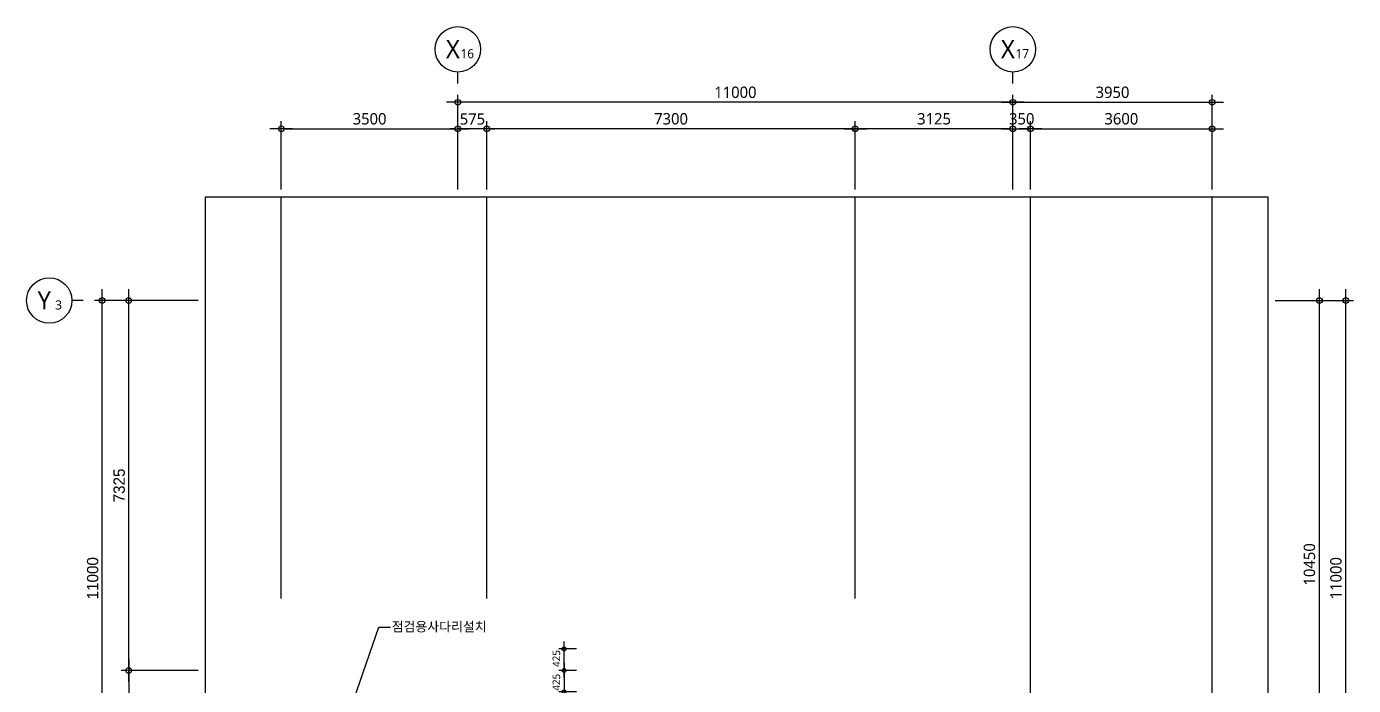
# Model space of a CAD drawing. Header units: millimetres. Extents: x 81033 to 452328, y -17390 to 42241.
# Drawn here: x 81033 to 107332, y 25952 to 39000 of the extents above; entities that cross this region are included whole.
import ezdxf
from ezdxf.enums import TextEntityAlignment as Align

# ---------------------------------------------------------------- set-up
doc = ezdxf.new("R2010")
doc.units = ezdxf.units.MM
doc.header["$LTSCALE"] = 100
doc.header["$MEASUREMENT"] = 0
doc.header["$PDSIZE"] = -10
doc.linetypes.add('CEN', pattern=[62, 60, -1, 0, -1])
doc.layers.get('0').update_dxf_attribs({"linetype": 'CONTINUOUS'})
doc.layers.get('Defpoints').update_dxf_attribs({"color": 171, "linetype": 'CONTINUOUS'})
for name, color, linetype in [('CEN(ST)', 1, 'CEN'), ('NDIM', 7, 'CONTINUOUS'), ('SYM(AXIS)', 7, 'CONTINUOUS'), ('TEXT(AXIS)', 2, 'CONTINUOUS'), ('TEXT(노트)', 7, 'CONTINUOUS')]:
    doc.layers.add(name, color=color, linetype=linetype)
doc.styles.add('CGS', font='cgse', dxfattribs={"bigfont": 'cgs'})
doc.styles.add('나눔바른고딕', font='NanumBarunGothic.ttf')
doc.dimstyles.new('NDIM 1200', dxfattribs={"dimscale": 75, "dimtxt": 3, "dimasz": 1, "dimexe": 2, "dimexo": 2, "dimgap": 1, "dimtad": 1, "dimdec": 0, "dimdsep": 46, "dimtxsty": 'CGS', "dimblk": 'DOT0', "dimcen": 1, "dimdle": 8, "dimclrd": 256, "dimclre": 256, "dimclrt": 256, "dimadec": 0, "dimazin": 0, "dimtfac": 1, "dimtdec": 0, "dimtix": 1, "dimtmove": 2, "dimatfit": 3, "dimldrblk": 'DOT0', "dimfxl": 1, "dimtolj": 1, "dimtzin": 0, "dimlwd": -1, "dimlwe": -1, "dimarcsym": 0})

# ---------------------------------------------------------------- blocks, each defined once
blk = doc.blocks.new('DOT0')
blk.add_line((-3, 0), (3, 0))
at = {"color": 6}
blk.add_circle((0, 0), 0.75, dxfattribs=at)
blk = doc.blocks.new('*D84')
at = {"layer": 'Defpoints', "color": 0, "ltscale": 0.4, "transparency": 16777216}
for p in [(82533, 33575), (84582, 33575), (84582, 22575)]:
    blk.add_point(p, dxfattribs=at)
at = {"layer": 'NDIM', "ltscale": 0.4, "transparency": 16777216}
for p, q in [((84432, 33575), (82383, 33575)), ((82533, 22650), (82533, 33500)), ((84432, 22575), (82383, 22575))]:
    blk.add_line(p, q, dxfattribs=at)
at = {"layer": 'NDIM', "ltscale": 0.4, "transparency": 16777216, "xscale": 75, "yscale": 75, "zscale": 75}
for p, rotation in [((82533, 33575), 90), ((82533, 22575), 270)]:
    blk.add_blockref('DOT0', p, dxfattribs=dict(at, rotation=rotation))
at = {"layer": 'NDIM', "ltscale": 0.4, "transparency": 16777216, "insert": (82345, 28075), "char_height": 225, "attachment_point": 5, "rotation": 90, "style": 'CGS'}
blk.add_mtext('\\A1;11000', dxfattribs=at)
blk = doc.blocks.new('A$C2F20087E')
at = {"layer": 'SYM(AXIS)'}
blk.add_line((600, 0), (600, 300), dxfattribs=at)
blk.add_circle((600, 900), 600, dxfattribs=at)
blk = doc.blocks.new('*D89')
at = {"layer": 'Defpoints', "color": 0, "ltscale": 0.4, "transparency": 16777216}
for p in [(84582, 26250), (83058, 22575), (84582, 22575)]:
    blk.add_point(p, dxfattribs=at)
at = {"layer": 'NDIM', "ltscale": 0.4, "transparency": 16777216}
for p, q in [((84432, 26250), (82908, 26250)), ((83058, 26175), (83058, 22650)), ((84432, 22575), (82908, 22575))]:
    blk.add_line(p, q, dxfattribs=at)
at = {"layer": 'NDIM', "ltscale": 0.4, "transparency": 16777216, "xscale": 75, "yscale": 75, "zscale": 75}
for p, rotation in [((83058, 26250), 90), ((83058, 22575), 270)]:
    blk.add_blockref('DOT0', p, dxfattribs=dict(at, rotation=rotation))
at = {"layer": 'NDIM', "ltscale": 0.4, "transparency": 16777216, "insert": (82870, 24412), "char_height": 225, "attachment_point": 5, "rotation": 90, "style": 'CGS'}
blk.add_mtext('\\A1;3675', dxfattribs=at)
blk = doc.blocks.new('*D90')
at = {"layer": 'Defpoints', "color": 0, "ltscale": 0.4, "transparency": 16777216}
for p in [(83058, 33575), (84582, 33575), (84582, 26250)]:
    blk.add_point(p, dxfattribs=at)
at = {"layer": 'NDIM', "ltscale": 0.4, "transparency": 16777216}
for p, q in [((84432, 33575), (82908, 33575)), ((83058, 26325), (83058, 33500)), ((84432, 26250), (82908, 26250))]:
    blk.add_line(p, q, dxfattribs=at)
at = {"layer": 'NDIM', "ltscale": 0.4, "transparency": 16777216, "xscale": 75, "yscale": 75, "zscale": 75}
for p, rotation in [((83058, 33575), 90), ((83058, 26250), 270)]:
    blk.add_blockref('DOT0', p, dxfattribs=dict(at, rotation=rotation))
at = {"layer": 'NDIM', "ltscale": 0.4, "transparency": 16777216, "insert": (82870, 29912), "char_height": 225, "attachment_point": 5, "rotation": 90, "style": 'CGS'}
blk.add_mtext('\\A1;7325', dxfattribs=at)
blk = doc.blocks.new('*D91')
at = {"layer": 'Defpoints', "color": 0, "ltscale": 0.4, "transparency": 16777216}
for p in [(89582, 37500), (89582, 35625), (100582, 35625)]:
    blk.add_point(p, dxfattribs=at)
at = {"layer": 'NDIM', "ltscale": 0.4, "transparency": 16777216}
for p, q in [((89582, 35775), (89582, 37650)), ((100582, 35775), (100582, 37650)), ((100507, 37500), (89657, 37500))]:
    blk.add_line(p, q, dxfattribs=at)
at = {"layer": 'NDIM', "ltscale": 0.4, "transparency": 16777216, "xscale": 75, "yscale": 75, "zscale": 75, "rotation": 180}
blk.add_blockref('DOT0', (89582, 37500), dxfattribs=at)
at = {"layer": 'NDIM', "ltscale": 0.4, "transparency": 16777216, "xscale": 75, "yscale": 75, "zscale": 75}
blk.add_blockref('DOT0', (100582, 37500), dxfattribs=at)
at = {"layer": 'NDIM', "ltscale": 0.4, "transparency": 16777216, "insert": (95082, 37697), "char_height": 225, "attachment_point": 5, "style": '나눔바른고딕'}
blk.add_mtext('\\A1;11000', dxfattribs=at)
blk = doc.blocks.new('*D92')
at = {"layer": 'Defpoints', "color": 0, "ltscale": 0.4, "transparency": 16777216}
for p in [(97457, 36975), (97457, 35625), (100582, 35625)]:
    blk.add_point(p, dxfattribs=at)
at = {"layer": 'NDIM', "ltscale": 0.4, "transparency": 16777216}
for p, q in [((97457, 35775), (97457, 37125)), ((100582, 35775), (100582, 37125)), ((100507, 36975), (97532, 36975))]:
    blk.add_line(p, q, dxfattribs=at)
at = {"layer": 'NDIM', "ltscale": 0.4, "transparency": 16777216, "xscale": 75, "yscale": 75, "zscale": 75, "rotation": 180}
blk.add_blockref('DOT0', (97457, 36975), dxfattribs=at)
at = {"layer": 'NDIM', "ltscale": 0.4, "transparency": 16777216, "xscale": 75, "yscale": 75, "zscale": 75}
blk.add_blockref('DOT0', (100582, 36975), dxfattribs=at)
at = {"layer": 'NDIM', "ltscale": 0.4, "transparency": 16777216, "insert": (99020, 37172), "char_height": 225, "attachment_point": 5, "style": '나눔바른고딕'}
blk.add_mtext('\\A1;3125', dxfattribs=at)
blk = doc.blocks.new('*D93')
at = {"layer": 'Defpoints', "color": 0, "ltscale": 0.4, "transparency": 16777216}
for p in [(89582, 36975), (89582, 35625), (90157, 35625)]:
    blk.add_point(p, dxfattribs=at)
at = {"layer": 'NDIM', "ltscale": 0.4, "transparency": 16777216}
for p, q in [((89582, 35775), (89582, 37125)), ((90157, 35775), (90157, 37125)), ((89507, 36975), (89432, 36975)), ((90157, 36975), (89582, 36975)), ((90232, 36975), (90307, 36975))]:
    blk.add_line(p, q, dxfattribs=at)
at = {"layer": 'NDIM', "ltscale": 0.4, "transparency": 16777216, "xscale": 75, "yscale": 75, "zscale": 75}
blk.add_blockref('DOT0', (89582, 36975), dxfattribs=at)
at = {"layer": 'NDIM', "ltscale": 0.4, "transparency": 16777216, "xscale": 75, "yscale": 75, "zscale": 75, "rotation": 180}
blk.add_blockref('DOT0', (90157, 36975), dxfattribs=at)
at = {"layer": 'NDIM', "ltscale": 0.4, "transparency": 16777216, "insert": (89870, 37169), "char_height": 225, "attachment_point": 5, "style": '나눔바른고딕'}
blk.add_mtext('\\A1;575', dxfattribs=at)
blk = doc.blocks.new('*D94')
at = {"layer": 'Defpoints', "color": 0, "ltscale": 0.4, "transparency": 16777216}
for p in [(104532, 37500), (100582, 35625), (104532, 35625)]:
    blk.add_point(p, dxfattribs=at)
at = {"layer": 'NDIM', "ltscale": 0.4, "transparency": 16777216}
for p, q in [((100582, 35775), (100582, 37650)), ((104532, 35775), (104532, 37650)), ((100657, 37500), (104457, 37500))]:
    blk.add_line(p, q, dxfattribs=at)
at = {"layer": 'NDIM', "ltscale": 0.4, "transparency": 16777216, "xscale": 75, "yscale": 75, "zscale": 75, "rotation": 180}
blk.add_blockref('DOT0', (100582, 37500), dxfattribs=at)
at = {"layer": 'NDIM', "ltscale": 0.4, "transparency": 16777216, "xscale": 75, "yscale": 75, "zscale": 75}
blk.add_blockref('DOT0', (104532, 37500), dxfattribs=at)
at = {"layer": 'NDIM', "ltscale": 0.4, "transparency": 16777216, "insert": (102557, 37697), "char_height": 225, "attachment_point": 5, "style": '나눔바른고딕'}
blk.add_mtext('\\A1;3950', dxfattribs=at)
blk = doc.blocks.new('*D102')
at = {"layer": 'Defpoints', "color": 0, "ltscale": 0.4, "transparency": 16777216}
for p in [(105632, 33575), (107182, 33575), (105632, 22575)]:
    blk.add_point(p, dxfattribs=at)
at = {"layer": 'NDIM', "ltscale": 0.4, "transparency": 16777216}
for p, q in [((105782, 33575), (107332, 33575)), ((107182, 22650), (107182, 33500)), ((105782, 22575), (107332, 22575))]:
    blk.add_line(p, q, dxfattribs=at)
at = {"layer": 'NDIM', "ltscale": 0.4, "transparency": 16777216, "xscale": 75, "yscale": 75, "zscale": 75}
for p, rotation in [((107182, 33575), 90), ((107182, 22575), 270)]:
    blk.add_blockref('DOT0', p, dxfattribs=dict(at, rotation=rotation))
at = {"layer": 'NDIM', "ltscale": 0.4, "transparency": 16777216, "insert": (106985, 28075), "char_height": 225, "attachment_point": 5, "rotation": 90, "style": '나눔바른고딕'}
blk.add_mtext('\\A1;11000', dxfattribs=at)
blk = doc.blocks.new('*D103')
at = {"layer": 'Defpoints', "color": 0, "ltscale": 0.4, "transparency": 16777216}
for p in [(105632, 33575), (106657, 33575), (105632, 23125)]:
    blk.add_point(p, dxfattribs=at)
at = {"layer": 'NDIM', "ltscale": 0.4, "transparency": 16777216}
for p, q in [((105782, 33575), (106807, 33575)), ((106657, 23200), (106657, 33500)), ((105782, 23125), (106807, 23125))]:
    blk.add_line(p, q, dxfattribs=at)
at = {"layer": 'NDIM', "ltscale": 0.4, "transparency": 16777216, "xscale": 75, "yscale": 75, "zscale": 75}
for p, rotation in [((106657, 33575), 90), ((106657, 23125), 270)]:
    blk.add_blockref('DOT0', p, dxfattribs=dict(at, rotation=rotation))
at = {"layer": 'NDIM', "ltscale": 0.4, "transparency": 16777216, "insert": (106460, 28350), "char_height": 225, "attachment_point": 5, "rotation": 90, "style": '나눔바른고딕'}
blk.add_mtext('\\A1;10450', dxfattribs=at)
blk = doc.blocks.new('*D308')
at = {"layer": 'Defpoints', "color": 0, "ltscale": 0.4, "transparency": 16777216}
for p in [(89582, 36975), (86082, 35625), (89582, 35625)]:
    blk.add_point(p, dxfattribs=at)
at = {"layer": 'NDIM', "ltscale": 0.4, "transparency": 16777216}
for p, q in [((86082, 35775), (86082, 37125)), ((89582, 35775), (89582, 37125)), ((86157, 36975), (89507, 36975))]:
    blk.add_line(p, q, dxfattribs=at)
at = {"layer": 'NDIM', "ltscale": 0.4, "transparency": 16777216, "xscale": 75, "yscale": 75, "zscale": 75, "rotation": 180}
blk.add_blockref('DOT0', (86082, 36975), dxfattribs=at)
at = {"layer": 'NDIM', "ltscale": 0.4, "transparency": 16777216, "xscale": 75, "yscale": 75, "zscale": 75}
blk.add_blockref('DOT0', (89582, 36975), dxfattribs=at)
at = {"layer": 'NDIM', "ltscale": 0.4, "transparency": 16777216, "insert": (87832, 37172), "char_height": 225, "attachment_point": 5, "style": '나눔바른고딕'}
blk.add_mtext('\\A1;3500', dxfattribs=at)
blk = doc.blocks.new('*D309')
at = {"layer": 'Defpoints', "color": 0, "ltscale": 0.4, "transparency": 16777216}
for p in [(90157, 36975), (90157, 35625), (97457, 35625)]:
    blk.add_point(p, dxfattribs=at)
at = {"layer": 'NDIM', "ltscale": 0.4, "transparency": 16777216}
for p, q in [((90157, 35775), (90157, 37125)), ((97457, 35775), (97457, 37125)), ((97382, 36975), (90232, 36975))]:
    blk.add_line(p, q, dxfattribs=at)
at = {"layer": 'NDIM', "ltscale": 0.4, "transparency": 16777216, "xscale": 75, "yscale": 75, "zscale": 75, "rotation": 180}
blk.add_blockref('DOT0', (90157, 36975), dxfattribs=at)
at = {"layer": 'NDIM', "ltscale": 0.4, "transparency": 16777216, "xscale": 75, "yscale": 75, "zscale": 75}
blk.add_blockref('DOT0', (97457, 36975), dxfattribs=at)
at = {"layer": 'NDIM', "ltscale": 0.4, "transparency": 16777216, "insert": (93807, 37172), "char_height": 225, "attachment_point": 5, "style": '나눔바른고딕'}
blk.add_mtext('\\A1;7300', dxfattribs=at)
blk = doc.blocks.new('*D310')
at = {"layer": 'Defpoints', "color": 0, "ltscale": 0.4, "transparency": 16777216}
for p in [(100932, 36975), (100582, 35625), (100932, 35625)]:
    blk.add_point(p, dxfattribs=at)
at = {"layer": 'NDIM', "ltscale": 0.4, "transparency": 16777216}
for p, q in [((100582, 35775), (100582, 37125)), ((100932, 35775), (100932, 37125)), ((100507, 36975), (100432, 36975)), ((100582, 36975), (100932, 36975)), ((101007, 36975), (101082, 36975))]:
    blk.add_line(p, q, dxfattribs=at)
at = {"layer": 'NDIM', "ltscale": 0.4, "transparency": 16777216, "xscale": 75, "yscale": 75, "zscale": 75}
blk.add_blockref('DOT0', (100582, 36975), dxfattribs=at)
at = {"layer": 'NDIM', "ltscale": 0.4, "transparency": 16777216, "xscale": 75, "yscale": 75, "zscale": 75, "rotation": 180}
blk.add_blockref('DOT0', (100932, 36975), dxfattribs=at)
at = {"layer": 'NDIM', "ltscale": 0.4, "transparency": 16777216, "insert": (100757, 37172), "char_height": 225, "attachment_point": 5, "style": '나눔바른고딕'}
blk.add_mtext('\\A1;350', dxfattribs=at)
blk = doc.blocks.new('*D311')
at = {"layer": 'Defpoints', "color": 0, "ltscale": 0.4, "transparency": 16777216}
for p in [(104532, 36975), (100932, 35625), (104532, 35625)]:
    blk.add_point(p, dxfattribs=at)
at = {"layer": 'NDIM', "ltscale": 0.4, "transparency": 16777216}
for p, q in [((100932, 35775), (100932, 37125)), ((104532, 35775), (104532, 37125)), ((101007, 36975), (104457, 36975))]:
    blk.add_line(p, q, dxfattribs=at)
at = {"layer": 'NDIM', "ltscale": 0.4, "transparency": 16777216, "xscale": 75, "yscale": 75, "zscale": 75, "rotation": 180}
blk.add_blockref('DOT0', (100932, 36975), dxfattribs=at)
at = {"layer": 'NDIM', "ltscale": 0.4, "transparency": 16777216, "xscale": 75, "yscale": 75, "zscale": 75}
blk.add_blockref('DOT0', (104532, 36975), dxfattribs=at)
at = {"layer": 'NDIM', "ltscale": 0.4, "transparency": 16777216, "insert": (102732, 37172), "char_height": 225, "attachment_point": 5, "style": '나눔바른고딕'}
blk.add_mtext('\\A1;3600', dxfattribs=at)
blk = doc.blocks.new('*D316')
at = {"layer": 'Defpoints', "color": 0, "ltscale": 0.4, "transparency": 16777216}
for p in [(91686, 26675), (92033, 26675), (92033, 26250)]:
    blk.add_point(p, dxfattribs=at)
at = {"layer": 'NDIM', "ltscale": 0.4, "transparency": 16777216}
for p, q in [((91933, 26675), (91586, 26675)), ((91686, 26300), (91686, 26625)), ((91933, 26250), (91586, 26250))]:
    blk.add_line(p, q, dxfattribs=at)
at = {"layer": 'NDIM', "ltscale": 0.4, "transparency": 16777216, "xscale": 50, "yscale": 50, "zscale": 50}
for p, rotation in [((91686, 26675), 90), ((91686, 26250), 270)]:
    blk.add_blockref('DOT0', p, dxfattribs=dict(at, rotation=rotation))
at = {"layer": 'NDIM', "ltscale": 0.4, "transparency": 16777216, "insert": (91535, 26485), "char_height": 150, "attachment_point": 5, "rotation": 90, "style": '나눔바른고딕'}
blk.add_mtext('\\A1;425', dxfattribs=at)
blk = doc.blocks.new('*D317')
at = {"layer": 'Defpoints', "color": 0, "ltscale": 0.4, "transparency": 16777216}
for p in [(92033, 26250), (91686, 25825), (92033, 25825)]:
    blk.add_point(p, dxfattribs=at)
at = {"layer": 'NDIM', "ltscale": 0.4, "transparency": 16777216}
for p, q in [((91933, 26250), (91586, 26250)), ((91686, 26200), (91686, 25875)), ((91933, 25825), (91586, 25825))]:
    blk.add_line(p, q, dxfattribs=at)
at = {"layer": 'NDIM', "ltscale": 0.4, "transparency": 16777216, "xscale": 50, "yscale": 50, "zscale": 50}
for p, rotation in [((91686, 26250), 90), ((91686, 25825), 270)]:
    blk.add_blockref('DOT0', p, dxfattribs=dict(at, rotation=rotation))
at = {"layer": 'NDIM', "ltscale": 0.4, "transparency": 16777216, "insert": (91535, 26015), "char_height": 150, "attachment_point": 5, "rotation": 90, "style": '나눔바른고딕'}
blk.add_mtext('\\A1;425', dxfattribs=at)

msp = doc.modelspace()

# ---------------------------------------------------------------- linework, layer by layer
at = {"layer": 'CEN(ST)', "ltscale": 10000}
for p, q in [((86082.3, 27674.8), (86082.3, 35624.8)), ((90157.3, 27674.8), (90157.3, 35624.8)), ((97457.3, 27674.8), (97457.3, 35624.8)), ((100932.3, 4574.8), (100932.3, 35624.8)), ((104532.3, 4574.8), (104532.3, 35624.8))]:
    msp.add_line(p, q, dxfattribs=at)
at = {"layer": 'Defpoints', "ltscale": 10000}
msp.add_lwpolyline([(84582.3, 35624.8), (105632.3, 35624.8), (105632.3, 4574.8), (84582.3, 4574.8)], close=True, dxfattribs=at)

# ---------------------------------------------------------------- block references
at = {"xscale": 0.75, "yscale": 0.75, "zscale": 0.75}
for p in [(89132.3, 37874.8), (100132.3, 37874.8)]:
    msp.add_blockref('A$C2F20087E', p, dxfattribs=at)
at = {"xscale": 0.75, "yscale": 0.75, "zscale": 0.75, "rotation": 89.99999999999932}
msp.add_blockref('A$C2F20087E', (82158, 33124.8), dxfattribs=at)

# ---------------------------------------------------------------- texts
at = {"layer": 'TEXT(AXIS)', "style": '나눔바른고딕'}
for s, height, p in [('X', 360, (89483.5, 38552.8)), ('X', 360, (100483.5, 38552.8)), ('16', 180, (89768, 38462.8)), ('17', 180, (100768, 38462.8)), ('Y', 360, (81384.2, 33577.8)), ('3', 180, (81668.7, 33487.8))]:
    msp.add_text(s, height=height, dxfattribs=at).set_placement(p, align=Align.MIDDLE)
at = {"layer": 'TEXT(노트)', "style": '나눔바른고딕'}
msp.add_text('점검용사다리설치', height=187.5, dxfattribs=at).set_placement((90152.2, 27116.4), align=Align.MIDDLE_RIGHT)

# ---------------------------------------------------------------- dimensions: what is measured, and where the dimension line sits
at = {"layer": 'NDIM', "ltscale": 0.4}
for base, p1, p2, angle, override, picture, middle in [((89582.3, 37499.8), (100582.3, 35624.8), (89582.3, 35624.8), 180, {"dimtxsty": '나눔바른고딕'}, '*D91', (95082.3, 37697)), ((89582.3, 36974.8), (90157.3, 35624.8), (89582.3, 35624.8), 180, {"dimtxsty": '나눔바른고딕'}, '*D93', (89869.8, 37169.3)), ((90157.3, 36974.8), (97457.3, 35624.8), (90157.3, 35624.8), 180, {"dimtxsty": '나눔바른고딕'}, '*D309', (93807.3, 37172.1)), ((97457.3, 36974.8), (100582.3, 35624.8), (97457.3, 35624.8), 180, {"dimtxsty": '나눔바른고딕'}, '*D92', (99019.8, 37171.6)), ((83058, 33574.8), (84582.3, 26249.8), (84582.3, 33574.8), 90, {"dimscale": 75, "dimclrd": 256, "dimclre": 256, "dimclrt": 256}, '*D90', (82870.5, 29912.3)), ((107182.3, 33574.8), (105632.3, 22574.8), (105632.3, 33574.8), 90, {"dimtxsty": '나눔바른고딕'}, '*D102', (106985.1, 28074.8)), ((106657.3, 33574.8), (105632.3, 23124.8), (105632.3, 33574.8), 90, {"dimtxsty": '나눔바른고딕'}, '*D103', (106460.1, 28349.8)), ((83058, 22574.8), (84582.3, 26249.8), (84582.3, 22574.8), 270, {"dimscale": 75, "dimclrd": 256, "dimclre": 256, "dimclrt": 256}, '*D89', (82870.5, 24412.3))]:
    dim = msp.add_linear_dim(base=base, p1=p1, p2=p2, angle=angle, dimstyle='NDIM 1200', override=override, dxfattribs=at)
    dim.commit()
    dim.dimension.update_dxf_attribs({"geometry": picture, "text_midpoint": middle})
for base, p1, p2, picture, middle in [((104532.3, 37499.8), (100582.3, 35624.8), (104532.3, 35624.8), '*D94', (102557.3, 37697.1)), ((89582.3, 36974.8), (86082.3, 35624.8), (89582.3, 35624.8), '*D308', (87832.3, 37172.1)), ((100932.3, 36974.8), (100582.3, 35624.8), (100932.3, 35624.8), '*D310', (100757.3, 37172.1)), ((104532.3, 36974.8), (100932.3, 35624.8), (104532.3, 35624.8), '*D311', (102732.3, 37172.1))]:
    dim = msp.add_linear_dim(base=base, p1=p1, p2=p2, dimstyle='NDIM 1200', override={"dimtxsty": '나눔바른고딕'}, dxfattribs=at)
    dim.commit()
    dim.dimension.update_dxf_attribs({"geometry": picture, "text_midpoint": middle})
dim = msp.add_linear_dim(base=(82533, 33574.8), p1=(84582.3, 22574.8), p2=(84582.3, 33574.8), angle=90, dimstyle='NDIM 1200', dxfattribs=at)
dim.commit()
dim.dimension.update_dxf_attribs({"geometry": '*D84', "text_midpoint": (82345.5, 28074.8)})
for base, p2, angle, picture, middle in [((91685.6, 26674.8), (92032.9, 26674.8), 90, '*D316', (91534.6, 26485.3)), ((91685.6, 25824.8), (92032.9, 25824.8), 270, '*D317', (91534.6, 26014.7))]:
    dim = msp.add_linear_dim(base=base, p1=(92032.9, 26249.8), p2=p2, angle=angle, dimstyle='NDIM 1200', override={"dimscale": 50, "dimtxsty": '나눔바른고딕'}, dxfattribs=at)
    dim.commit()
    dim.dimension.update_dxf_attribs({"geometry": picture, "text_midpoint": middle, "dimtype": 160})

# ---------------------------------------------------------------- leaders
at = {"layer": 'NDIM', "ltscale": 10000}
msp.add_leader([(87520.1, 25672.3), (88017.6, 27107.5), (88248.6, 27107.5)], dimstyle='NDIM 1200', override={"dimscale": 120, "dimasz": 1, "dimgap": 1, "dimtad": 0, "dimldrblk": 'Dot'}, dxfattribs=at)

doc.saveas('drawing.dxf')
